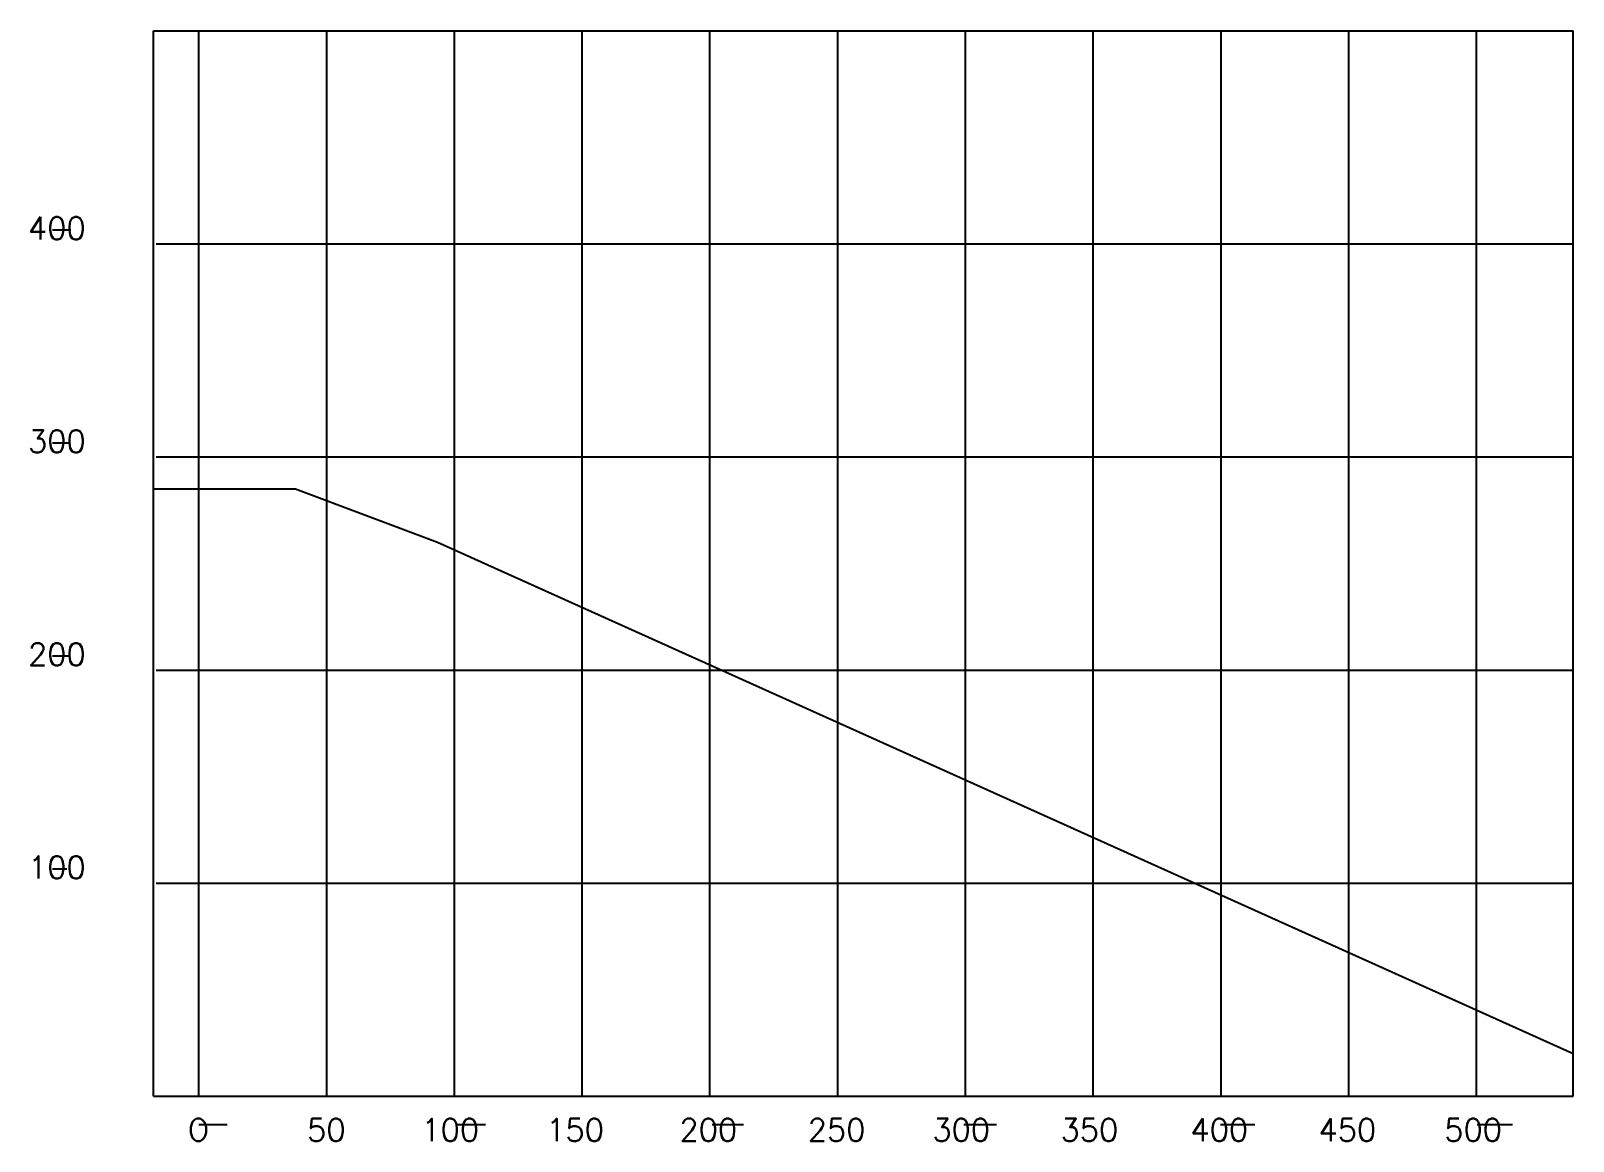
# Model space of a CAD drawing. Extents: x 314 to 1400, y 193 to 975.
import ezdxf
from ezdxf.enums import TextEntityAlignment as Align

# ---------------------------------------------------------------- set-up
doc = ezdxf.new("R2010")
doc.units = 0
doc.header["$MEASUREMENT"] = 0
doc.layers.get('0').update_dxf_attribs({"linetype": 'CONTINUOUS'})
doc.layers.add('-1', color=7, linetype='CONTINUOUS')
doc.layers.add('1', color=7, linetype='CONTINUOUS')
doc.styles.add('ROMANS', font='ROMANS', dxfattribs={"height": 0.2})

msp = doc.modelspace()

# ---------------------------------------------------------------- linework, layer by layer
at = {"layer": '-1', "color": 2, "linetype": 'Continuous'}
for p, q in [((328.9, 835), (339.9, 835)), ((328.9, 835), (341.9, 835)), ((328.9, 685), (339.9, 685)), ((328.9, 685), (340.9, 685)), ((328.9, 535), (339.9, 535)), ((328.9, 385), (338.9, 385)), ((432, 205), (452, 205)), ((612.8, 205), (633.8, 205)), ((793.5, 205), (815.5, 205)), ((970.9, 205), (993.9, 205)), ((1151.7, 205), (1175.7, 205)), ((1332.3, 205), (1357.3, 205))]:
    msp.add_line(p, q, dxfattribs=at)
at = {"color": 7, "linetype": 'Continuous'}
for p, q in [((400, 975), (1400, 975)), ((400, 225), (400, 975)), ((1400, 225), (1400, 975)), ((400, 652.5), (500, 652.5)), ((500, 652.5), (600, 615)), ((600, 615), (1400, 255)), ((400, 225), (1400, 225))]:
    msp.add_line(p, q, dxfattribs=at)
at = {"layer": '1', "color": 4, "linetype": 'Continuous'}
for p, q in [((432, 225), (432, 975)), ((522, 225), (522, 975)), ((612, 225), (612, 975)), ((702, 225), (702, 975)), ((792, 225), (792, 975)), ((882, 225), (882, 975)), ((972, 225), (972, 975)), ((1062, 225), (1062, 975)), ((1152, 225), (1152, 975)), ((1242, 225), (1242, 975)), ((1332, 225), (1332, 975)), ((401.9, 825), (1400, 825)), ((401.9, 675), (1400, 675)), ((401.9, 525), (1400, 525)), ((401.9, 375), (1400, 375))]:
    msp.add_line(p, q, dxfattribs=at)

# ---------------------------------------------------------------- texts
at = {"layer": '-1', "color": 7, "linetype": 'Continuous', "style": 'ROMANS'}
for s, height, p in [('400', 15.82, (311.6, 844)), ('300', 15.82, (311.6, 694)), ('200', 15.82, (311.6, 544)), ('100', 15.82, (311.6, 394)), ('O', 15.8, (424.2, 209.2)), ('50', 15.82, (508.2, 209.2)), ('100', 15.82, (588.7, 209.2)), ('150', 15.82, (676.6, 209.2)), ('200', 15.82, (770.5, 209.2)), ('250', 15.82, (860.8, 209.2)), ('300', 15.82, (948.6, 209.2)), ('350', 15.82, (1038.9, 209.2)), ('400', 15.82, (1130.4, 209.2)), ('450', 15.82, (1220.6, 209.2)), ('500', 15.82, (1309.2, 209.2))]:
    msp.add_text(s, height=height, dxfattribs=at).set_placement(p, align=Align.TOP_LEFT)

doc.saveas('drawing.dxf')
